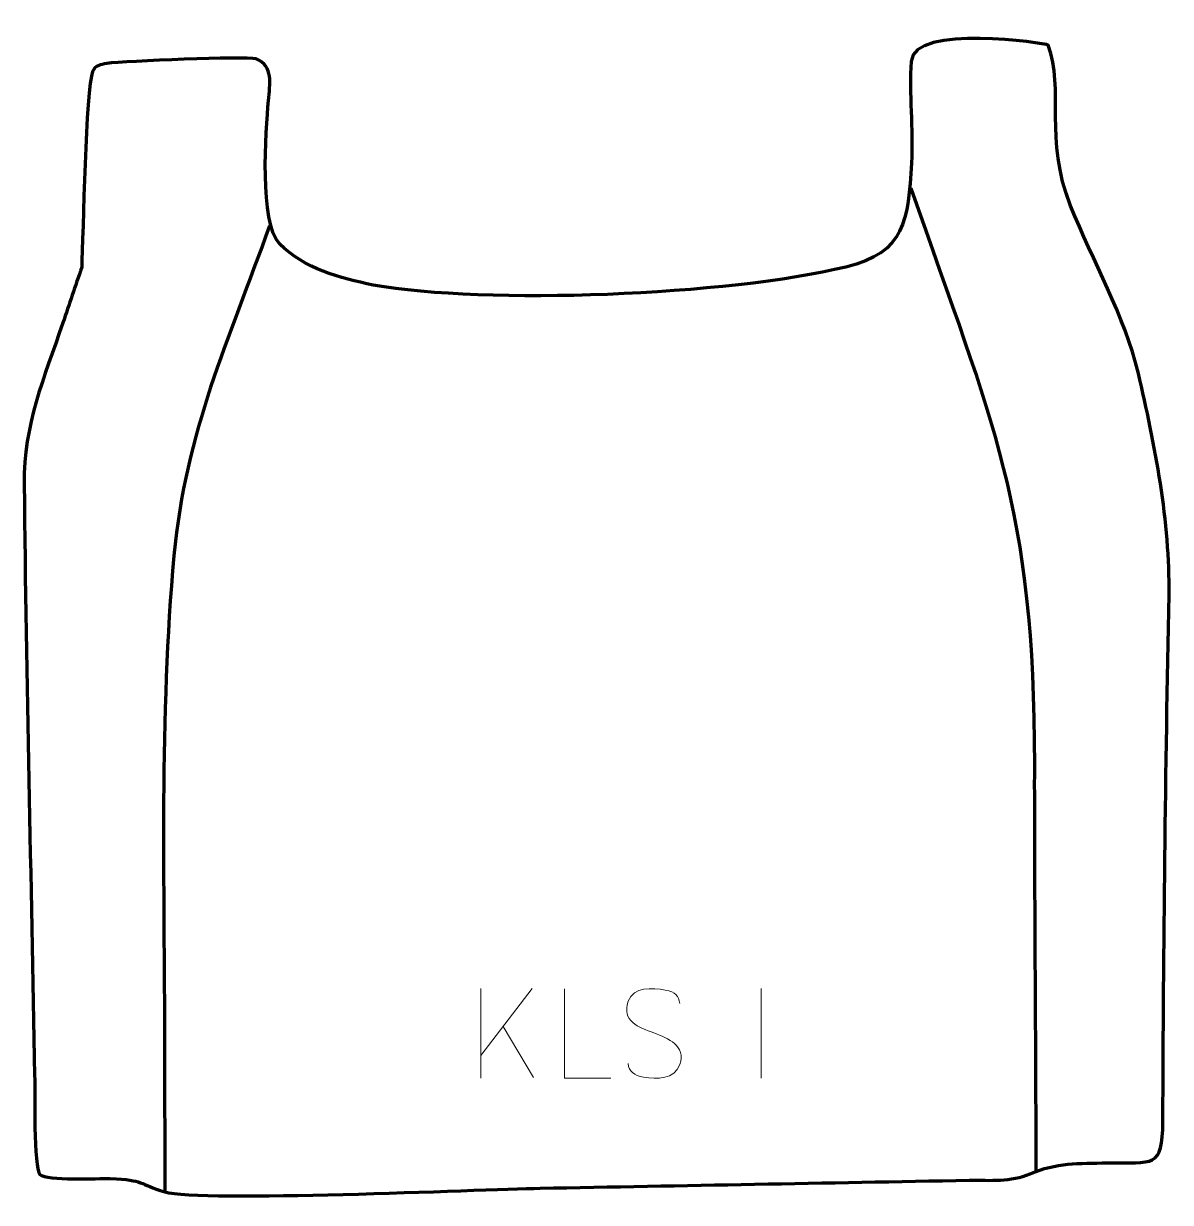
# Model space of a CAD drawing. Header units: millimetres. Extents: x -402 to -82, y 275 to 604.
import ezdxf

# ---------------------------------------------------------------- set-up
doc = ezdxf.new("R2010")
doc.units = ezdxf.units.MM
doc.header["$MEASUREMENT"] = 0
doc.layers.add('layer 2', color=7, linetype='Continuous')
doc.layers.add('layer 3', color=7, linetype='Continuous')

msp = doc.modelspace()

# ---------------------------------------------------------------- linework, layer by layer
at = {"layer": 'layer 2', "color": 140, "lineweight": 158}
for points, knots in [([(-154.295, 558.1467), (-131.4825, 492.6694), (-119.7218, 469.2698), (-119.8035, 397.3783), (-119.8035, 397.3783), (-119.8374, 367.5366), (-119.5703, 337.694), (-119.4528, 307.8526), (-119.4528, 307.8526), (-119.4221, 299.826), (-119.3913, 291.7993), (-119.3605, 283.7727)], [0, 0, 0, 0, 0.25, 0.25, 0.25, 0.25, 0.5, 0.5, 0.5, 0.5, 1, 1, 1, 1]), ([(-333.3847, 547.6625), (-344.8969, 515.1125), (-356.7575, 490.8413), (-360.0547, 455.5754), (-360.0547, 455.5754), (-364.1367, 411.0412), (-362.7377, 363.4441), (-362.668, 318.5563), (-362.668, 318.5563), (-362.6487, 306.0679), (-362.6293, 293.5795), (-362.6099, 281.0911), (-362.6099, 281.0911), (-362.6099, 281.0911), (-362.6052, 278.0939), (-362.6052, 278.0939)], [0, 0, 0, 0, 0.2, 0.2, 0.2, 0.2, 0.4, 0.4, 0.4, 0.4, 0.6, 0.6, 0.6, 0.6, 1, 1, 1, 1])]:
    msp.add_open_spline(points, degree=3, knots=knots, dxfattribs=at)
at = {"layer": 'layer 3', "color": 242, "lineweight": 158}
msp.add_open_spline([(-83.9157, 297.7146), (-83.9687, 284.4615), (-86.5425, 286.3972), (-99.4372, 286.1607), (-99.4372, 286.1607), (-107.3972, 286.0147), (-113.6044, 286.2881), (-120.9709, 283.1288), (-120.9709, 283.1288), (-126.479, 280.7665), (-131.941, 281.4081), (-137.9976, 281.3059), (-137.9976, 281.3059), (-177.9339, 280.632), (-217.8715, 279.836), (-257.8071, 279.099), (-257.8071, 279.099), (-274.8229, 278.785), (-352.4635, 275.1349), (-362.6052, 278.0939), (-362.6052, 278.0939), (-370.0999, 280.2804), (-368.0549, 281.4203), (-377.8217, 281.7747), (-377.8217, 281.7747), (-381.1721, 281.8963), (-395.6042, 281.1262), (-397.4763, 282.9689), (-397.4763, 282.9689), (-399.2483, 284.7131), (-398.8736, 306.6266), (-398.9412, 310.4734), (-398.9412, 310.4734), (-399.9089, 365.4372), (-401.3226, 420.5678), (-401.8691, 475.516), (-401.8691, 475.516), (-402.0379, 492.4829), (-396.4043, 504.8329), (-391.07, 520.5786), (-391.07, 520.5786), (-389.3183, 525.7492), (-387.5616, 530.9181), (-385.8062, 536.0874), (-385.8062, 536.0874), (-385.4265, 544.9038), (-384.671, 586.0774), (-382.7557, 590.7076), (-382.7557, 590.7076), (-382.0498, 592.4142), (-380.652, 592.6344), (-378.7623, 592.9827), (-378.7623, 592.9827), (-373.4547, 593.5664), (-340.3551, 595.0594), (-337.0556, 594.2527), (-337.0556, 594.2527), (-332.1377, 592.0665), (-333.2744, 587.3399), (-333.663, 582.6018), (-333.663, 582.6018), (-334.341, 574.1514), (-336.3358, 548.4716), (-330.4883, 542.5909), (-330.4883, 542.5909), (-323.6032, 535.6667), (-313.7474, 533.0954), (-304.42, 531.1393), (-304.42, 531.1393), (-273.055, 525.5323), (-205.3804, 528.1376), (-172.4175, 536.169), (-172.4175, 536.169), (-155.8639, 540.2023), (-155.0577, 549.2125), (-154.1141, 565.1863), (-154.1141, 565.1863), (-153.6364, 574.654), (-154.7938, 584.7114), (-154.2181, 593.5592), (-154.2181, 593.5592), (-153.5318, 604.1026), (-116.3421, 598.5481), (-115.9614, 598.1041), (-115.9614, 598.1041), (-111.2702, 585.5569), (-117.1769, 572.0433), (-109.6696, 553.2727), (-109.6696, 553.2727), (-103.4713, 537.7752), (-94.6415, 522.7021), (-90.7648, 506.4729), (-90.7648, 506.4729), (-86.1981, 487.0342), (-81.8026, 464.6481), (-82.198, 444.6953), (-82.198, 444.6953), (-83.167, 395.7857), (-83.7129, 346.6352), (-83.9157, 297.7146)], degree=3, knots=[0, 0, 0, 0, 0.03846154, 0.03846154, 0.03846154, 0.03846154, 0.07692308, 0.07692308, 0.07692308, 0.07692308, 0.11538462, 0.11538462, 0.11538462, 0.11538462, 0.15384615, 0.15384615, 0.15384615, 0.15384615, 0.19230769, 0.19230769, 0.19230769, 0.19230769, 0.23076923, 0.23076923, 0.23076923, 0.23076923, 0.26923077, 0.26923077, 0.26923077, 0.26923077, 0.30769231, 0.30769231, 0.30769231, 0.30769231, 0.34615385, 0.34615385, 0.34615385, 0.34615385, 0.38461538, 0.38461538, 0.38461538, 0.38461538, 0.42307692, 0.42307692, 0.42307692, 0.42307692, 0.46153846, 0.46153846, 0.46153846, 0.46153846, 0.5, 0.5, 0.5, 0.5, 0.53846154, 0.53846154, 0.53846154, 0.53846154, 0.57692308, 0.57692308, 0.57692308, 0.57692308, 0.61538462, 0.61538462, 0.61538462, 0.61538462, 0.65384615, 0.65384615, 0.65384615, 0.65384615, 0.69230769, 0.69230769, 0.69230769, 0.69230769, 0.73076923, 0.73076923, 0.73076923, 0.73076923, 0.76923077, 0.76923077, 0.76923077, 0.76923077, 0.80769231, 0.80769231, 0.80769231, 0.80769231, 0.84615385, 0.84615385, 0.84615385, 0.84615385, 0.88461538, 0.88461538, 0.88461538, 0.88461538, 0.92307692, 0.92307692, 0.92307692, 0.92307692, 1, 1, 1, 1], dxfattribs=at)
at = {"layer": 'layer 3', "color": 250, "lineweight": 9}
for points in [[(-274.3735, 334.8078), (-274.3735, 334.8078), (-274.3735, 309.8542), (-274.3735, 309.8542)], [(-259.9973, 334.8078), (-259.9973, 334.8078), (-274.3735, 316.1681), (-274.3735, 316.1681)], [(-196.0374, 334.7886), (-196.0374, 334.7886), (-196.0374, 309.8145), (-196.0374, 309.8145)], [(-259.672, 309.95), (-259.672, 309.95), (-268.1425, 324.2636), (-268.1425, 324.2636)]]:
    msp.add_open_spline(points, degree=3, dxfattribs=at)
for points, knots in [([(-238.0506, 309.8253), (-238.0506, 309.8253), (-250.9997, 309.8253), (-250.9997, 309.8253), (-250.9997, 309.8253), (-250.9997, 309.8253), (-250.9997, 334.7789), (-250.9997, 334.7789)], [0, 0, 0, 0, 0.33333333, 0.33333333, 0.33333333, 0.33333333, 1, 1, 1, 1]), ([(-226.032, 322.4754), (-230.2803, 323.9458), (-235.1884, 325.7416), (-233.1833, 331.2619), (-233.1833, 331.2619), (-231.6798, 335.4018), (-226.4662, 335.0133), (-222.8626, 334.4122), (-222.8626, 334.4122), (-220.002, 333.935), (-219.1373, 332.7218), (-218.8267, 330.6377)], [0, 0, 0, 0, 0.25, 0.25, 0.25, 0.25, 0.5, 0.5, 0.5, 0.5, 1, 1, 1, 1]), ([(-226.032, 322.4753), (-222.0134, 320.8286), (-216.9839, 318.9403), (-218.8179, 313.58), (-218.8179, 313.58), (-220.2777, 309.3136), (-225.1885, 309.5703), (-228.9146, 310.125), (-228.9146, 310.125), (-231.6646, 310.5348), (-232.8855, 311.7483), (-233.2635, 313.8605)], [0, 0, 0, 0, 0.25, 0.25, 0.25, 0.25, 0.5, 0.5, 0.5, 0.5, 1, 1, 1, 1])]:
    msp.add_open_spline(points, degree=3, knots=knots, dxfattribs=at)

doc.saveas('drawing.dxf')
